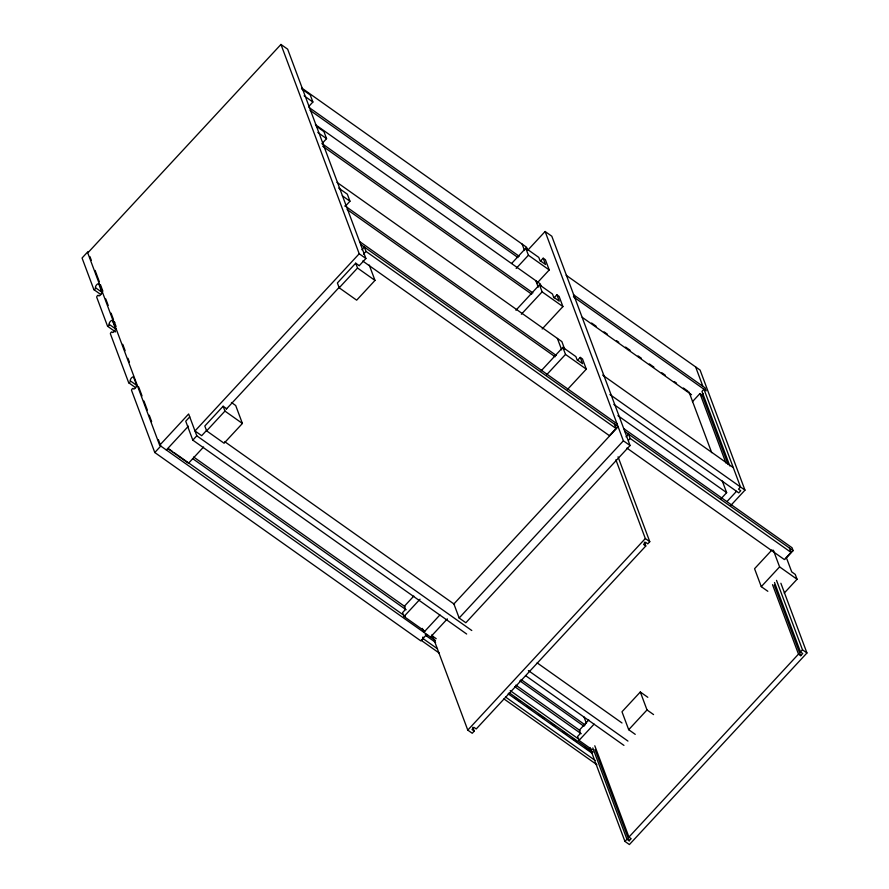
<?xml version="1.0" encoding="UTF-8"?>
<svg xmlns="http://www.w3.org/2000/svg" width="889" height="889" viewBox="0 0 889 889"><rect width="100%" height="100%" fill="white"/><g stroke="black" fill="none" stroke-linecap="round" stroke-linejoin="round"><path stroke-width="1.33" d="M88.055 251.531L82.055 258.01L93.845 289.536A1.267 0.556 -54.7 0 0 94.901 289.247A1.267 0.556 -54.7 0 0 95.512 287.736A2.534 1.122 -54.7 0 1 96.723 284.724A2.534 1.122 -54.7 0 1 98.835 284.147L99.29 285.358M359.3 265.622L365.901 258.499L287.647 49.184L280.957 44.45L87.755 252.932L159.664 445.267L435.477 640.547M309.105 106.091L312.884 102.024L310.25 94.99L301.582 88.856M114.17 321.385L113.17 322.463L115.437 328.53A2.534 1.122 -54.7 0 1 114.225 331.541A2.534 1.122 -54.7 0 1 112.103 332.119A1.267 0.556 -54.7 0 0 111.047 332.419A1.267 0.556 -54.7 0 0 110.436 333.92L128.661 382.67A1.267 0.556 -54.7 0 0 129.727 382.381A1.267 0.556 -54.7 0 0 130.327 380.87A2.534 1.122 -54.7 0 1 131.539 377.858A2.534 1.122 -54.7 0 1 133.661 377.28L134.117 378.492M321.862 143.74L326.574 138.651L323.94 131.616L316.362 126.249M345.254 206.315L349.966 201.225L347.343 194.191L338.676 188.057M159.664 445.267L188.646 413.985L196.802 435.821L471.781 630.512M426.798 634.413L420.808 640.88L154.786 452.523L160.776 446.056L158.375 439.622M189.735 416.897L185.734 421.208L192.802 440.133L466.658 634.024M166.354 450.001L188.435 426.164M361.856 249.753L364.357 247.064L365.99 251.42L616.044 428.476L609.376 435.654L362.723 261.022M280.957 44.45L359.212 253.765L194.991 430.965L201.681 435.699L206.392 430.609M363.49 254.121L365.99 251.42M226.662 408.74L223.128 406.24L204.814 426.02L206.626 430.865L224.084 443.233L242.408 423.464L235.696 405.517L231.407 402.473M359.245 265.689L355.711 263.188L337.387 282.958L339.198 287.803L356.667 300.171L374.991 280.402L369.235 265.022M192.802 440.133L196.802 435.821M226.217 409.229L339.476 287.014M206.626 430.865L224.95 411.096L223.128 406.24M339.198 287.803L357.522 268.034L355.711 263.188M203.581 447L188.49 463.291L167.688 448.556M511.653 263.444L525.788 248.198L538.79 257.399L539.967 260.555L545.546 264.5L543.179 258.199L540.356 261.244M528.155 249.798L545.124 231.496L551.813 236.23L630.068 445.533L465.847 622.745L459.157 618.011L453.712 603.453M516.153 268.456L528.41 255.232L525.788 248.198M536.956 283.191L549.224 269.956L545.413 259.777L543.179 258.199M515.92 310.239L539.479 284.813L552.48 294.026L553.658 297.182L559.237 301.127L556.881 294.815L554.047 297.871M521.354 314.239L542.112 291.848L539.479 284.813M542.168 328.974L562.915 306.583L559.103 296.393L556.881 294.815M541.201 370.78L562.87 347.388L575.883 356.6L577.061 359.756L582.628 363.701L580.273 357.389L577.439 360.445M546.635 374.78L565.504 354.422L562.87 347.388M567.449 389.515L586.307 369.157L582.506 358.967L580.273 357.389M413.818 596.052L404.395 606.22L405.573 609.376L402.573 612.61L404.017 616.488L424.831 631.223M404.017 616.488L420.053 599.186M439.922 614.944L423.831 632.301L422.375 628.401M453.657 604.198L618.122 426.731L360.645 244.431M435.61 642.436L426.542 636.013L427.542 634.935M430.52 637.035L447.345 618.877M626.023 436.799L628.523 434.099L630.157 438.466L791.032 552.38L784.376 559.57L626.889 448.067M459.157 618.011L623.378 440.8L545.124 231.496M628.49 440.266L630.157 438.466M692.442 401.684L699.976 393.549L702.199 395.127L728.169 464.58M701.477 395.916L703.366 393.871M472.792 727.258L474.237 731.114L472.237 733.269L467.781 730.113L645.325 538.534L615.877 459.78M644.347 542.146L645.781 546.002L476.237 728.958L474.004 727.38L472.003 729.536L474.237 731.114M618.044 456.802L649.781 541.69L647.781 543.846L645.558 542.268L643.558 544.424L645.781 546.002M721.001 498.751L726.657 492.65L722.312 481.027M727.102 501.463L736.514 491.295M730.88 505.341L744.971 490.139L700.088 370.08L566.16 275.257M588.807 719.957L579.384 730.125L580.561 733.281L577.572 736.514L579.017 740.393L592.163 749.705M579.017 740.393L594.108 724.113M647.814 697.309L640.313 691.998L621.989 711.767L628.701 729.713L635.246 734.347M771.974 549.924L754.561 568.704L761.273 586.651L767.829 591.285M785.598 558.759L793.121 550.635L792.032 547.735L623.722 428.565M628.701 729.713L647.014 709.944L640.313 691.998M761.273 586.651L779.597 566.882L773.363 550.213M784.231 593.085L797.055 579.25L795.244 574.394L791.721 571.894L786.821 558.803M780.886 583.251L806.945 652.971L629.401 844.55L624.934 841.394L626.934 839.238L592.796 747.927M626.934 839.238L629.168 840.816L631.168 838.66L628.934 837.082L798.489 654.126L772.519 584.673M798.489 654.126L800.722 655.704L802.723 653.548L800.489 651.97L802.489 649.815L776.519 580.361M301.715 88.022L526.577 247.231L527.533 249.776M304.116 95.823L312.884 102.024M528.41 255.232L549.224 269.956M308.972 107.425L519.198 256.276M573.416 294.659L705.11 387.904L706.199 390.816L573.394 296.782M310.083 110.358L517.998 257.566M315.406 124.649L540.268 283.858L541.223 286.402M591.607 323.018L596.13 326.23M604.064 331.841L607.465 334.242M616.521 340.665L618.788 342.265M625.589 347.077L630.123 350.288M638.046 355.9L641.447 358.311M649.37 363.923L653.904 367.124M661.838 372.747L665.239 375.147M674.295 381.57L676.562 383.17M683.352 387.982L687.886 391.193M582.251 317.34L691.52 394.705M317.817 132.45L326.574 138.651M542.112 291.848L562.915 306.583M322.663 144.051L532.889 292.903M322.651 146.174L531.689 294.192M336.998 182.367L561.848 341.576L564.682 349.155M602.664 375.114L733.258 467.581M342.309 195.791L349.966 201.225M565.504 354.422L586.307 369.157M344.932 205.826L556.292 355.478M609.921 394.516L744.971 490.139M347.177 209.548L555.092 356.767M613.821 404.417L738.748 492.873L740.748 490.717L738.515 489.139L740.515 486.983L703.977 389.238L701.977 391.393L729.858 465.992M617.911 415.652L726.657 492.65M359.556 241.519L617.033 423.82M624.811 431.476L793.121 550.635M359.212 253.765L365.901 258.499M623.378 440.8L630.068 445.533M357.522 268.034L374.991 280.402M779.597 566.882L797.055 579.25M645.325 538.534L649.781 541.69M802.489 649.815L806.945 652.971M95.512 287.736L102.302 292.548M93.934 289.658L100.724 294.47M102.891 291.214L100.479 284.758L99.479 285.836L101.746 291.903A2.534 1.122 -54.7 0 1 100.535 294.915A2.534 1.122 -54.7 0 1 98.412 295.504A1.267 0.556 -54.7 0 0 97.346 295.793A1.267 0.556 -54.7 0 0 96.745 297.293L107.536 326.163A1.267 0.556 -54.7 0 0 108.591 325.863A1.267 0.556 -54.7 0 0 109.203 324.363A2.534 1.122 -54.7 0 1 110.414 321.351A2.534 1.122 -54.7 0 1 112.536 320.762L114.792 322.374M109.203 324.363L115.992 329.174M107.625 326.285L115.548 331.897M224.95 411.096L242.408 423.464M647.014 709.944L653.571 714.578M224.806 441.733L454.523 604.387M537.134 662.872L622 722.968M130.327 380.87L137.117 385.682M128.749 382.792L135.539 387.604M528.366 670.573L627.945 741.082M525.499 675.573L623.945 745.393M520.998 679.507L585.206 724.968M519.832 680.818L584.04 726.28M193.635 457.002L404.94 606.609M515.842 685.13L579.995 730.558M192.546 458.546L406.117 609.765M514.764 686.697L581.173 733.714M168.243 448.478L172.699 451.645M174.266 452.745L176.355 454.223M177.489 455.024L405.273 616.31M510.186 690.597L579.15 739.426M431.854 635.602L436.232 638.702M509.164 692.72L593.041 752.116M514.509 697.398L520.176 701.421M526.977 706.233L531.511 709.444M538.312 714.256L543.979 718.268M550.78 723.09L555.314 726.302M563.248 731.914L566.649 734.325M572.327 738.337L576.861 741.548M584.795 747.16L590.463 751.183M508.164 693.798L592.041 753.194M422.931 637.013A2.534 1.122 -54.7 0 0 422.764 638.391L437.499 648.826M505.508 696.987L595.063 760.395M439.322 653.159L421.186 640.313A1.267 0.556 -54.7 0 0 422.264 639.78A1.267 0.556 -54.7 0 0 422.764 638.391M503.93 698.91L596.886 764.718M789.399 548.013L791.032 552.38M695.631 366.924L702.888 386.326M774.519 582.517L800.489 651.97M774.275 584.962L800.722 655.704M699.976 393.549L725.935 463.002M689.019 391.993L711.7 452.645M614.41 424.109L616.044 428.476M522.121 244.075L524.532 250.542M535.811 280.702L538.234 287.169M557.392 338.42L561.692 349.91M584.051 717.023L586.462 723.49M594.797 745.771L628.934 837.082M595.03 749.505L629.168 840.816M589.84 747.505L624.934 841.394M432.054 634.59L467.781 730.113M426.542 636.013L426.098 634.802A2.534 1.122 -54.7 0 0 425.286 634.468M89.933 256.577L91.345 260.355M95.112 270.423L99.346 281.757M105.78 298.96L108.191 305.416M111.092 313.161L113.503 319.607M114.648 322.663L116.07 326.474M122.738 344.31L125.116 350.677M127.972 358.311L129.405 362.134M138.662 386.904L142.029 395.905M143.951 401.039L147.318 410.04M149.241 415.185L151.641 421.619M112.536 320.762L112.981 321.974M134.295 378.981L136.562 385.037A2.534 1.122 -54.7 0 1 135.35 388.048A2.534 1.122 -54.7 0 1 133.228 388.637A1.267 0.556 -54.7 0 0 132.172 388.926A1.267 0.556 -54.7 0 0 131.572 390.427L154.786 452.523"/></g></svg>
